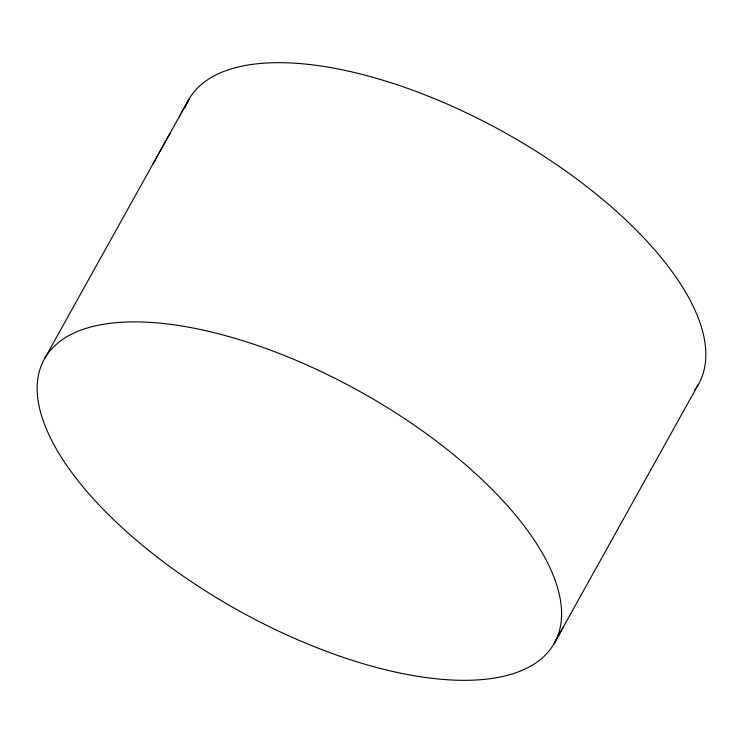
<?xml version="1.0" encoding="UTF-8"?>
<svg xmlns="http://www.w3.org/2000/svg" width="743" height="743" viewBox="0 0 743 743"><rect width="100%" height="100%" fill="white"/><g stroke="black" fill="none" stroke-linecap="round" stroke-linejoin="round"><path stroke-width="1.11" d="M44.784 358.312L189.056 99.107L179.267 116.679M152.984 163.915L170.249 132.876M698.216 384.688L553.944 643.893A291.897 125.205 29.1 0 1 117.663 523.509A291.897 125.205 29.1 0 1 226.485 335.901A291.897 125.205 29.1 0 1 553.944 643.893L563.733 626.321M185.035 107.698A291.897 125.205 29.1 0 1 503.16 131.743A291.897 125.205 29.1 0 1 694.779 389.889"/></g></svg>
